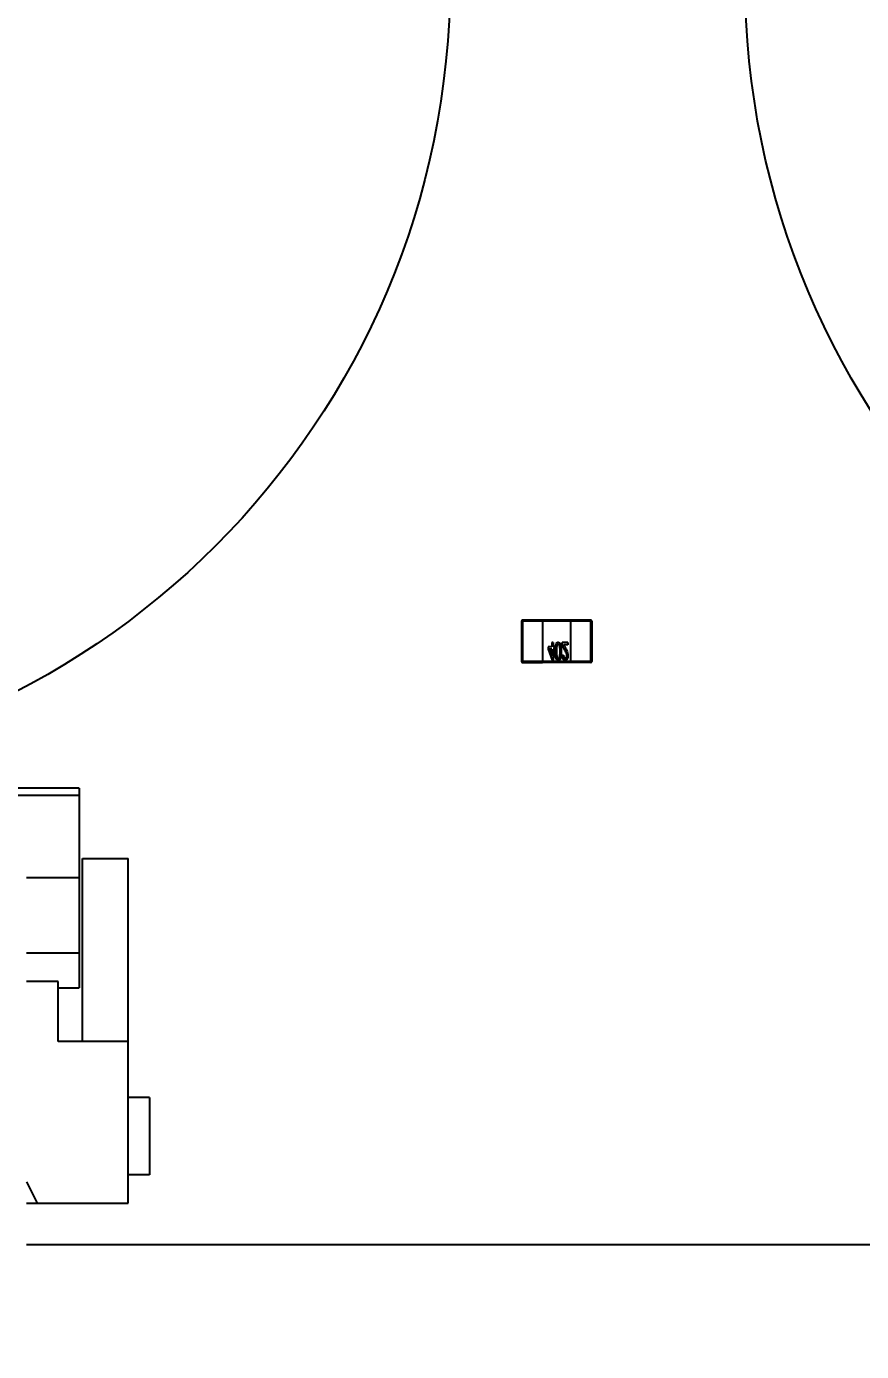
# Model space of a CAD drawing. Header units: millimetres. Extents: x 0 to 594, y 0 to 420.
# Drawn here: x 501.63 to 513.52, y 179.08 to 197.93 of the extents above; entities that cross this region are included whole.
import ezdxf

# ---------------------------------------------------------------- set-up
doc = ezdxf.new("R2010")
doc.units = ezdxf.units.MM
doc.header["$LTSCALE"] = 32.67
doc.layers.get('0').update_dxf_attribs({"linetype": 'CONTINUOUS'})
doc.styles.get("Standard").update_dxf_attribs({"font": 'txt', "width": 0.85})
doc.dimstyles.new('DIMSTYLE_1', dxfattribs={"dimtxt": 3.5, "dimasz": 3.5, "dimexe": 0.18, "dimexo": 0.0625, "dimgap": 0.09, "dimtad": 1, "dimdsep": 46, "dimtxsty": 'STANDARD', "dimblk": '_FILLED', "dimblk1": '_FILLED', "dimblk2": '_FILLED', "dimcen": 0.09, "dimadec": 0, "dimazin": 0, "dimtp": 0.3, "dimtm": 0.3, "dimtfac": 1, "dimtofl": 0, "dimtmove": 0, "dimatfit": 3, "dimldrblk": '_FILLED', "dimfxl": 1, "dimtolj": 1, "dimarcsym": 0})
doc.dimstyles.new('DIMSTYLE_2', dxfattribs={"dimtxt": 3.5, "dimasz": 3.5, "dimexe": 0.18, "dimexo": 0.0625, "dimgap": 0.09, "dimtad": 1, "dimdsep": 46, "dimtxsty": 'STANDARD', "dimblk": '_FILLED', "dimblk1": '_FILLED', "dimblk2": '_FILLED', "dimcen": 0.09, "dimadec": 0, "dimazin": 0, "dimtp": 0.2, "dimtm": 0.2, "dimtfac": 1, "dimtofl": 0, "dimtmove": 0, "dimatfit": 3, "dimldrblk": '_FILLED', "dimfxl": 1, "dimtolj": 1, "dimarcsym": 0})

# ---------------------------------------------------------------- blocks, each defined once
blk = doc.blocks.new('_FILLED')
at = {"color": 0, "linetype": 'BYBLOCK'}
blk.add_solid([(0, 0), (-1, 0.2143), (-1, -0.2143)], dxfattribs=at)
blk = doc.blocks.new('*D1')
at = {"color": 2, "linetype": 'CONTINUOUS'}
for p, q in [((496.264, 197.606), (496.264, 171.491)), ((523.264, 197.606), (523.264, 171.491)), ((496.264, 172.991), (509.764, 172.991)), ((523.264, 172.991), (509.764, 172.991))]:
    blk.add_line(p, q, dxfattribs=at)
at = {"color": 2, "linetype": 'CONTINUOUS', "xscale": 3.5, "yscale": 3.5, "zscale": 3.5, "rotation": 180}
blk.add_blockref('_FILLED', (496.264, 172.991), dxfattribs=at)
at = {"color": 2, "linetype": 'CONTINUOUS', "xscale": 3.5, "yscale": 3.5, "zscale": 3.5}
blk.add_blockref('_FILLED', (523.264, 172.991), dxfattribs=at)
at = {"color": 2, "linetype": 'CONTINUOUS', "insert": (509.764, 177.366), "char_height": 3.5, "width": 5.95, "attachment_point": 2, "line_spacing_factor": 0.9}
blk.add_mtext('27', dxfattribs=at)
blk = doc.blocks.new('*D6')
at = {"color": 2, "linetype": 'CONTINUOUS'}
for p, q in [((472.264, 188.806), (472.264, 160.499)), ((547.264, 188.806), (547.264, 160.499)), ((472.264, 161.999), (509.764, 161.999)), ((547.264, 161.999), (509.764, 161.999))]:
    blk.add_line(p, q, dxfattribs=at)
at = {"color": 2, "linetype": 'CONTINUOUS', "xscale": 3.5, "yscale": 3.5, "zscale": 3.5, "rotation": 180}
blk.add_blockref('_FILLED', (472.264, 161.999), dxfattribs=at)
at = {"color": 2, "linetype": 'CONTINUOUS', "xscale": 3.5, "yscale": 3.5, "zscale": 3.5}
blk.add_blockref('_FILLED', (547.264, 161.999), dxfattribs=at)
at = {"color": 2, "linetype": 'CONTINUOUS', "insert": (509.764, 166.374), "char_height": 3.5, "width": 5.95, "attachment_point": 2, "line_spacing_factor": 0.9}
blk.add_mtext('75', dxfattribs=at)
blk = doc.blocks.new('*D7')
at = {"color": 2, "linetype": 'CONTINUOUS'}
for p, q in [((508.764, 246.706), (457.472, 246.706)), ((458.972, 246.706), (458.972, 218.256)), ((458.972, 189.806), (458.972, 218.256)), ((471.264, 189.806), (457.472, 189.806))]:
    blk.add_line(p, q, dxfattribs=at)
at = {"color": 2, "linetype": 'CONTINUOUS', "xscale": 3.5, "yscale": 3.5, "zscale": 3.5}
for p, rotation in [((458.972, 246.706), 90), ((458.972, 189.806), 270)]:
    blk.add_blockref('_FILLED', p, dxfattribs=dict(at, rotation=rotation))
at = {"color": 2, "linetype": 'CONTINUOUS', "insert": (454.597, 222.546), "char_height": 3.5, "width": 11.9, "attachment_point": 2, "rotation": 90, "line_spacing_factor": 0.9}
blk.add_mtext('56,9', dxfattribs=at)

msp = doc.modelspace()

# ---------------------------------------------------------------- linework, layer by layer
at = {"color": 7, "linetype": 'CONTINUOUS'}
for p, q in [((509.68, 189.472), (508.68, 189.472)), ((508.68, 189.472), (508.68, 188.902)), ((509.665, 189.487), (508.695, 189.487)), ((508.695, 189.487), (508.695, 188.887)), ((508.98, 189.487), (508.98, 188.887)), ((508.98, 189.487), (509.38, 189.487)), ((509.38, 189.487), (508.98, 189.487)), ((508.98, 189.481), (508.98, 189.472)), ((509.38, 189.487), (509.38, 188.887)), ((509.38, 189.481), (509.38, 189.472)), ((509.665, 189.487), (509.665, 188.887)), ((509.68, 189.472), (509.68, 188.902)), ((509.114, 189.109), (509.058, 189.109)), ((509.058, 189.109), (509.058, 189.076)), ((509.058, 189.076), (509.118, 188.918)), ((509.114, 189.076), (509.079, 189.076)), ((509.079, 189.076), (509.114, 188.982)), ((509.131, 189.172), (509.114, 189.172)), ((509.114, 189.172), (509.114, 189.109)), ((509.114, 189.076), (509.114, 188.982)), ((509.131, 189.172), (509.131, 189.109)), ((509.147, 189.109), (509.131, 189.109)), ((509.147, 189.076), (509.131, 189.076)), ((509.131, 189.076), (509.131, 188.918)), ((509.147, 189.109), (509.147, 189.076)), ((509.342, 189.172), (509.259, 189.172)), ((509.342, 189.139), (509.282, 189.139)), ((509.342, 189.172), (509.342, 189.139)), ((509.68, 188.902), (508.68, 188.902)), ((509.665, 188.887), (508.695, 188.887)), ((508.695, 188.887), (508.98, 188.887)), ((508.98, 188.892), (508.98, 188.902)), ((509.131, 188.918), (509.118, 188.918)), ((509.279, 188.991), (509.263, 188.987)), ((509.38, 188.892), (509.38, 188.902)), ((509.665, 188.887), (509.38, 188.887)), ((502.384, 187.096), (490.284, 187.096)), ((490.284, 186.996), (502.384, 186.996)), ((502.384, 187.096), (502.384, 184.258)), ((502.434, 186.096), (503.084, 186.096)), ((502.434, 183.496), (502.434, 186.096)), ((503.084, 181.196), (503.084, 186.096)), ((501.634, 185.826), (502.384, 185.826)), ((501.634, 184.757), (502.384, 184.757)), ((502.084, 184.346), (501.634, 184.346)), ((502.084, 183.496), (502.084, 184.346)), ((502.084, 184.258), (502.384, 184.258)), ((503.084, 183.496), (502.084, 183.496)), ((503.384, 182.696), (503.084, 182.696)), ((503.384, 182.696), (503.384, 181.596)), ((503.384, 181.596), (503.084, 181.596)), ((501.634, 181.496), (501.787, 181.196)), ((501.634, 181.196), (503.084, 181.196)), ((501.634, 180.606), (547.936, 180.606))]:
    msp.add_line(p, q, dxfattribs=at)
for centre in [(496.264, 198.606), (523.264, 198.606)]:
    msp.add_circle(centre, 11.4, dxfattribs=at)
for centre, start, end in [((508.695, 189.472), 90, 180), ((509.665, 189.472), 360, 90), ((508.695, 188.902), 180, 270), ((509.665, 188.902), 270, 360)]:
    msp.add_arc(centre, 0.015, start, end, dxfattribs=at)
for points, knots in [([(508.695, 189.487), (508.693, 189.487), (508.7, 189.481), (508.695, 189.469), (508.695, 189.472)], [0, 0, 0, 0, 0.5077, 1, 1, 1, 1]), ([(509.161, 189.045), (509.16, 189.057), (509.161, 189.082), (509.164, 189.117), (509.17, 189.14), (509.174, 189.15)], [0, 0, 0, 0, 0.347356, 0.680829, 1, 1, 1, 1]), ([(509.174, 189.15), (509.175, 189.155), (509.18, 189.163), (509.19, 189.173), (509.199, 189.175), (509.203, 189.175)], [0, 0, 0, 0, 0.352831, 0.686433, 1, 1, 1, 1]), ([(509.203, 189.145), (509.199, 189.145), (509.191, 189.141), (509.185, 189.128), (509.181, 189.114), (509.179, 189.098), (509.178, 189.081), (509.177, 189.064), (509.177, 189.051), (509.177, 189.045)], [0, 0, 0, 0, 0.110652, 0.233506, 0.367246, 0.510881, 0.664543, 0.827735, 1, 1, 1, 1]), ([(509.203, 189.175), (509.21, 189.174), (509.224, 189.169), (509.234, 189.148), (509.241, 189.126), (509.244, 189.101), (509.246, 189.074), (509.246, 189.055), (509.246, 189.045)], [0, 0, 0, 0, 0.138044, 0.286078, 0.443682, 0.613335, 0.797947, 1, 1, 1, 1]), ([(509.23, 189.045), (509.23, 189.052), (509.23, 189.066), (509.229, 189.086), (509.227, 189.105), (509.224, 189.123), (509.218, 189.139), (509.208, 189.144), (509.203, 189.145)], [0, 0, 0, 0, 0.196404, 0.381963, 0.555917, 0.717739, 0.867037, 1, 1, 1, 1]), ([(509.261, 189.15), (509.26, 189.152), (509.26, 189.157), (509.259, 189.164), (509.259, 189.169), (509.259, 189.172)], [0, 0, 0, 0, 0.331325, 0.664283, 1, 1, 1, 1]), ([(509.288, 189.078), (509.283, 189.085), (509.275, 189.1), (509.266, 189.124), (509.262, 189.141), (509.261, 189.15)], [0, 0, 0, 0, 0.332227, 0.66541, 1, 1, 1, 1]), ([(509.282, 189.139), (509.284, 189.133), (509.288, 189.122), (509.297, 189.106), (509.302, 189.096), (509.306, 189.091)], [0, 0, 0, 0, 0.334661, 0.66798, 1, 1, 1, 1]), ([(509.325, 188.987), (509.325, 188.997), (509.321, 189.019), (509.305, 189.048), (509.294, 189.068), (509.288, 189.078)], [0, 0, 0, 0, 0.314065, 0.647925, 1, 1, 1, 1]), ([(509.306, 189.091), (509.312, 189.081), (509.324, 189.058), (509.339, 189.024), (509.342, 188.998), (509.342, 188.986)], [0, 0, 0, 0, 0.330332, 0.663617, 1, 1, 1, 1]), ([(509.203, 188.915), (509.197, 188.916), (509.182, 188.921), (509.172, 188.942), (509.166, 188.964), (509.163, 188.989), (509.161, 189.016), (509.161, 189.035), (509.161, 189.045)], [0, 0, 0, 0, 0.136776, 0.284225, 0.441848, 0.611922, 0.7972, 1, 1, 1, 1]), ([(509.177, 189.045), (509.177, 189.035), (509.177, 189.017), (509.179, 188.989), (509.182, 188.971), (509.185, 188.962)], [0, 0, 0, 0, 0.345038, 0.678536, 1, 1, 1, 1]), ([(509.185, 188.962), (509.186, 188.959), (509.189, 188.954), (509.195, 188.946), (509.2, 188.945), (509.203, 188.945)], [0, 0, 0, 0, 0.357239, 0.69068, 1, 1, 1, 1]), ([(509.246, 189.045), (509.246, 189.034), (509.246, 189.012), (509.243, 188.98), (509.238, 188.951), (509.229, 188.924), (509.211, 188.916), (509.203, 188.915)], [0, 0, 0, 0, 0.230574, 0.447396, 0.649098, 0.835387, 1, 1, 1, 1]), ([(509.203, 188.945), (509.208, 188.946), (509.218, 188.951), (509.224, 188.967), (509.227, 188.984), (509.229, 189.003), (509.23, 189.024), (509.23, 189.038), (509.23, 189.045)], [0, 0, 0, 0, 0.132827, 0.282388, 0.444493, 0.618554, 0.804021, 1, 1, 1, 1]), ([(509.303, 188.915), (509.296, 188.915), (509.282, 188.92), (509.27, 188.94), (509.265, 188.963), (509.263, 188.979), (509.263, 188.987)], [0, 0, 0, 0, 0.220085, 0.460207, 0.719499, 1, 1, 1, 1]), ([(509.279, 188.991), (509.279, 188.985), (509.28, 188.975), (509.283, 188.961), (509.29, 188.948), (509.298, 188.945), (509.303, 188.945)], [0, 0, 0, 0, 0.284836, 0.541257, 0.777809, 1, 1, 1, 1]), ([(509.303, 188.945), (509.306, 188.945), (509.314, 188.948), (509.321, 188.959), (509.325, 188.972), (509.325, 188.982), (509.325, 188.987)], [0, 0, 0, 0, 0.220044, 0.45699, 0.714821, 1, 1, 1, 1]), ([(509.342, 188.986), (509.342, 188.977), (509.34, 188.961), (509.334, 188.939), (509.323, 188.92), (509.309, 188.915), (509.303, 188.915)], [0, 0, 0, 0, 0.286388, 0.546854, 0.784471, 1, 1, 1, 1])]:
    msp.add_open_spline(points, degree=3, knots=knots, dxfattribs=at)

# ---------------------------------------------------------------- dimensions: what is measured, and where the dimension line sits
at = {"color": 2, "linetype": 'CONTINUOUS'}
dim = msp.add_linear_dim(base=(458.972, 246.706), p1=(471.264, 189.806), p2=(508.764, 246.706), angle=90, dimstyle='DIMSTYLE_1', dxfattribs=at)
dim.commit()
dim.dimension.update_dxf_attribs({"geometry": '*D7', "text_midpoint": (459.013, 217.227), "dimtype": 160})
for base, p1, p2, dimstyle, picture, middle in [((523.264, 172.991), (496.264, 197.606), (523.264, 197.606), 'DIMSTYLE_2', '*D1', (506.789, 175.616)), ((547.264, 161.999), (472.264, 188.806), (547.264, 188.806), 'DIMSTYLE_1', '*D6', (506.789, 164.624))]:
    dim = msp.add_linear_dim(base=base, p1=p1, p2=p2, dimstyle=dimstyle, dxfattribs=at)
    dim.commit()
    dim.dimension.update_dxf_attribs({"geometry": picture, "text_midpoint": middle, "dimtype": 160})

doc.saveas('drawing.dxf')
